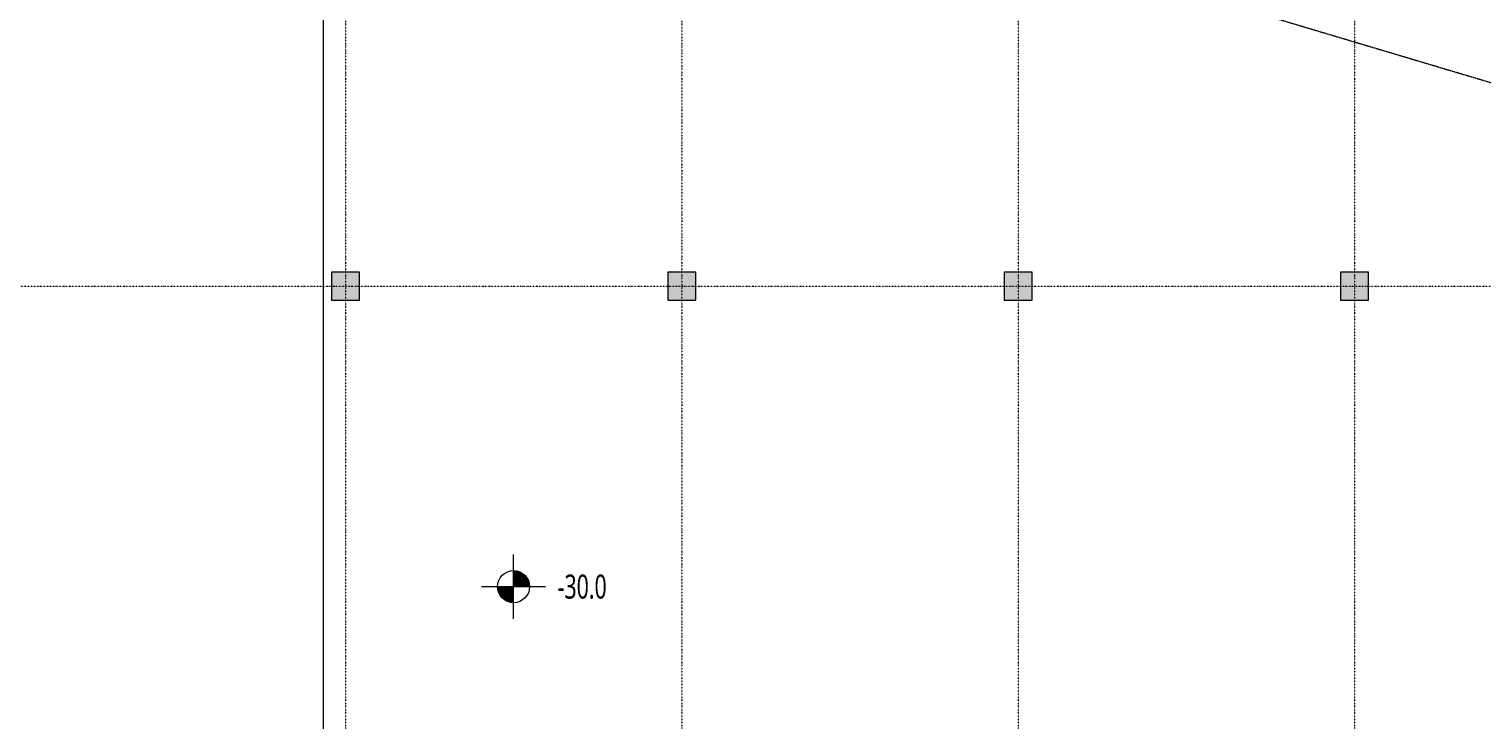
# Model space of a CAD drawing. Extents: x -76427 to 292734, y -42117 to 131250.
# Drawn here: x 151700 to 187982, y 19172 to 36422 of the extents above; entities that cross this region are included whole.
import ezdxf

# ---------------------------------------------------------------- set-up
doc = ezdxf.new("R2010")
doc.units = 0
doc.header["$LTSCALE"] = 10
for name, pattern in [('H12PL1$0$HIDDEN', [0.4, 0.3, -0.1]), ('H12PL1$0$JJP_三點線', [0.9, 0.3, -0.15, 0, -0.15, 0, -0.15, 0, -0.15]), ('XFM7P10ICA$0$H12PL1$0$JJP_三點線', [0.9, 0.3, -0.15, 0, -0.15, 0, -0.15, 0, -0.15])]:
    doc.linetypes.add(name, pattern=pattern)
for name, color, linetype in [('H12PL1$0$A-LABEL-HIGH.200K', 252, 'Continuous'), ('H12PL1$0$A-OBJE-2D', 252, 'Continuous'), ('H12PL1$0$Hattch', 252, 'Continuous'), ('H12PL1$0$S-COL', 252, 'Continuous'), ('H12PL1$0$S-FNDN', 252, 'Continuous'), ('H12PL1$0$S-GRID', 252, 'Continuous'), ('XFM7P10ICA$0$H12PL1$0$Hattch', 252, 'Continuous'), ('XFM7P10ICA$0$H12PL1$0$S-COL', 252, 'Continuous'), ('XFM7P10ICA$0$H12PL1$0$S-GRID', 252, 'Continuous')]:
    doc.layers.add(name, color=color, linetype=linetype)
doc.styles.add('H12PL1$0$Standard', font='', dxfattribs={"width": 0.8})
doc.styles.get('H12PL1$0$Standard').set_extended_font_data('Microsoft JhengHei')

# ---------------------------------------------------------------- blocks, each defined once
blk = doc.blocks.new('XFM7P10ICA$0$H12PL1')
at = {"layer": 'XFM7P10ICA$0$H12PL1$0$Hattch', "linetype": 'Continuous', "lineweight": 0}
for points in [[(159250, 29650), (159950, 29650), (159950, 30350), (159250, 30350)], [(167650, 29650), (168350, 29650), (168350, 30350), (167650, 30350)], [(176050, 29650), (176750, 29650), (176750, 30350), (176050, 30350)], [(184450, 29650), (185150, 29650), (185150, 30350), (184450, 30350)]]:
    blk.add_hatch(color=256, dxfattribs=at).paths.add_polyline_path(points)
at = {"layer": 'XFM7P10ICA$0$H12PL1$0$S-COL', "lineweight": 0, "flags": 128}
for points in [[(159250, 29650), (159950, 29650), (159950, 30350), (159250, 30350)], [(167650, 29650), (168350, 29650), (168350, 30350), (167650, 30350)], [(176050, 29650), (176750, 29650), (176750, 30350), (176050, 30350)], [(184450, 29650), (185150, 29650), (185150, 30350), (184450, 30350)]]:
    blk.add_lwpolyline(points, close=True, dxfattribs=at)
at = {"layer": 'XFM7P10ICA$0$H12PL1$0$S-GRID', "linetype": 'XFM7P10ICA$0$H12PL1$0$JJP_三點線', "lineweight": 0}
for p, q in [((159600, 128250), (159600, -28000)), ((168000, 128250), (168000, -28000)), ((176400, 128250), (176400, -28000)), ((184800, 128250), (184800, -28000)), ((-29000, 30000), (289600, 30000))]:
    blk.add_line(p, q, dxfattribs=at)
blk = doc.blocks.new('XFM7P10ICA')
blk.add_blockref('XFM7P10ICA$0$H12PL1', (0, 0))
blk = doc.blocks.new('H12PL1')
at = {"layer": 'H12PL1$0$Hattch', "linetype": 'Continuous', "lineweight": 0}
for points in [[(163800, 22500), (164200, 22500), (164169.55, 22653.07), (164082.84, 22782.84), (163953.07, 22869.55), (163800, 22900)], [(163800, 22500), (163400, 22500), (163430.45, 22346.93), (163517.16, 22217.16), (163646.93, 22130.45), (163800, 22100)]]:
    blk.add_hatch(color=256, dxfattribs=at).paths.add_polyline_path(points)
at = {"layer": 'H12PL1$0$A-LABEL-HIGH.200K', "lineweight": 0}
for p, q in [((163800, 21700), (163800, 23300)), ((163000, 22500), (164600, 22500))]:
    blk.add_line(p, q, dxfattribs=at)
blk.add_circle((163800, 22500), 400, dxfattribs=at)
at = {"layer": 'H12PL1$0$A-OBJE-2D', "linetype": 'H12PL1$0$HIDDEN', "lineweight": 0}
blk.add_line((17650, 85950), (243150, 18700), dxfattribs=at)
at = {"layer": 'H12PL1$0$S-COL', "lineweight": 0, "flags": 128}
for points in [[(159250, 29650), (159950, 29650), (159950, 30350), (159250, 30350)], [(167650, 29650), (168350, 29650), (168350, 30350), (167650, 30350)], [(176050, 29650), (176750, 29650), (176750, 30350), (176050, 30350)], [(184450, 29650), (185150, 29650), (185150, 30350), (184450, 30350)]]:
    blk.add_lwpolyline(points, close=True, dxfattribs=at)
at = {"layer": 'H12PL1$0$S-FNDN', "lineweight": 0, "flags": 128}
blk.add_lwpolyline([(110700, 45300), (119350, 45300), (119350, -550), (126650, -550), (126650, -2700), (151750, -2700), (151750, -550), (159050, -550), (159050, 45300), (166725, 45300), (166725, 50030), (159050, 50030), (159050, 90550), (119350, 90550), (119350, 50030), (110700, 50030)], close=True, dxfattribs=at)
at = {"layer": 'H12PL1$0$S-GRID', "linetype": 'H12PL1$0$JJP_三點線', "lineweight": 0}
for p, q in [((159600, 128250), (159600, -28000)), ((168000, 128250), (168000, -28000)), ((176400, 128250), (176400, -28000)), ((184800, 128250), (184800, -28000)), ((-29000, 30000), (289600, 30000))]:
    blk.add_line(p, q, dxfattribs=at)
at = {"layer": 'H12PL1$0$A-LABEL-HIGH.200K', "lineweight": 0, "insert": (164900, 22190.12), "char_height": 600, "attachment_point": 7, "style": 'H12PL1$0$Standard'}
blk.add_mtext('\\A1;{\\W0.68;-30.0}', dxfattribs=at)

msp = doc.modelspace()

# ---------------------------------------------------------------- block references
msp.add_blockref('XFM7P10ICA', (0, 0))

# ---------------------------------------------------------------- next in the draw order: block references
msp.add_blockref('H12PL1', (0, 0))

doc.saveas('drawing.dxf')
